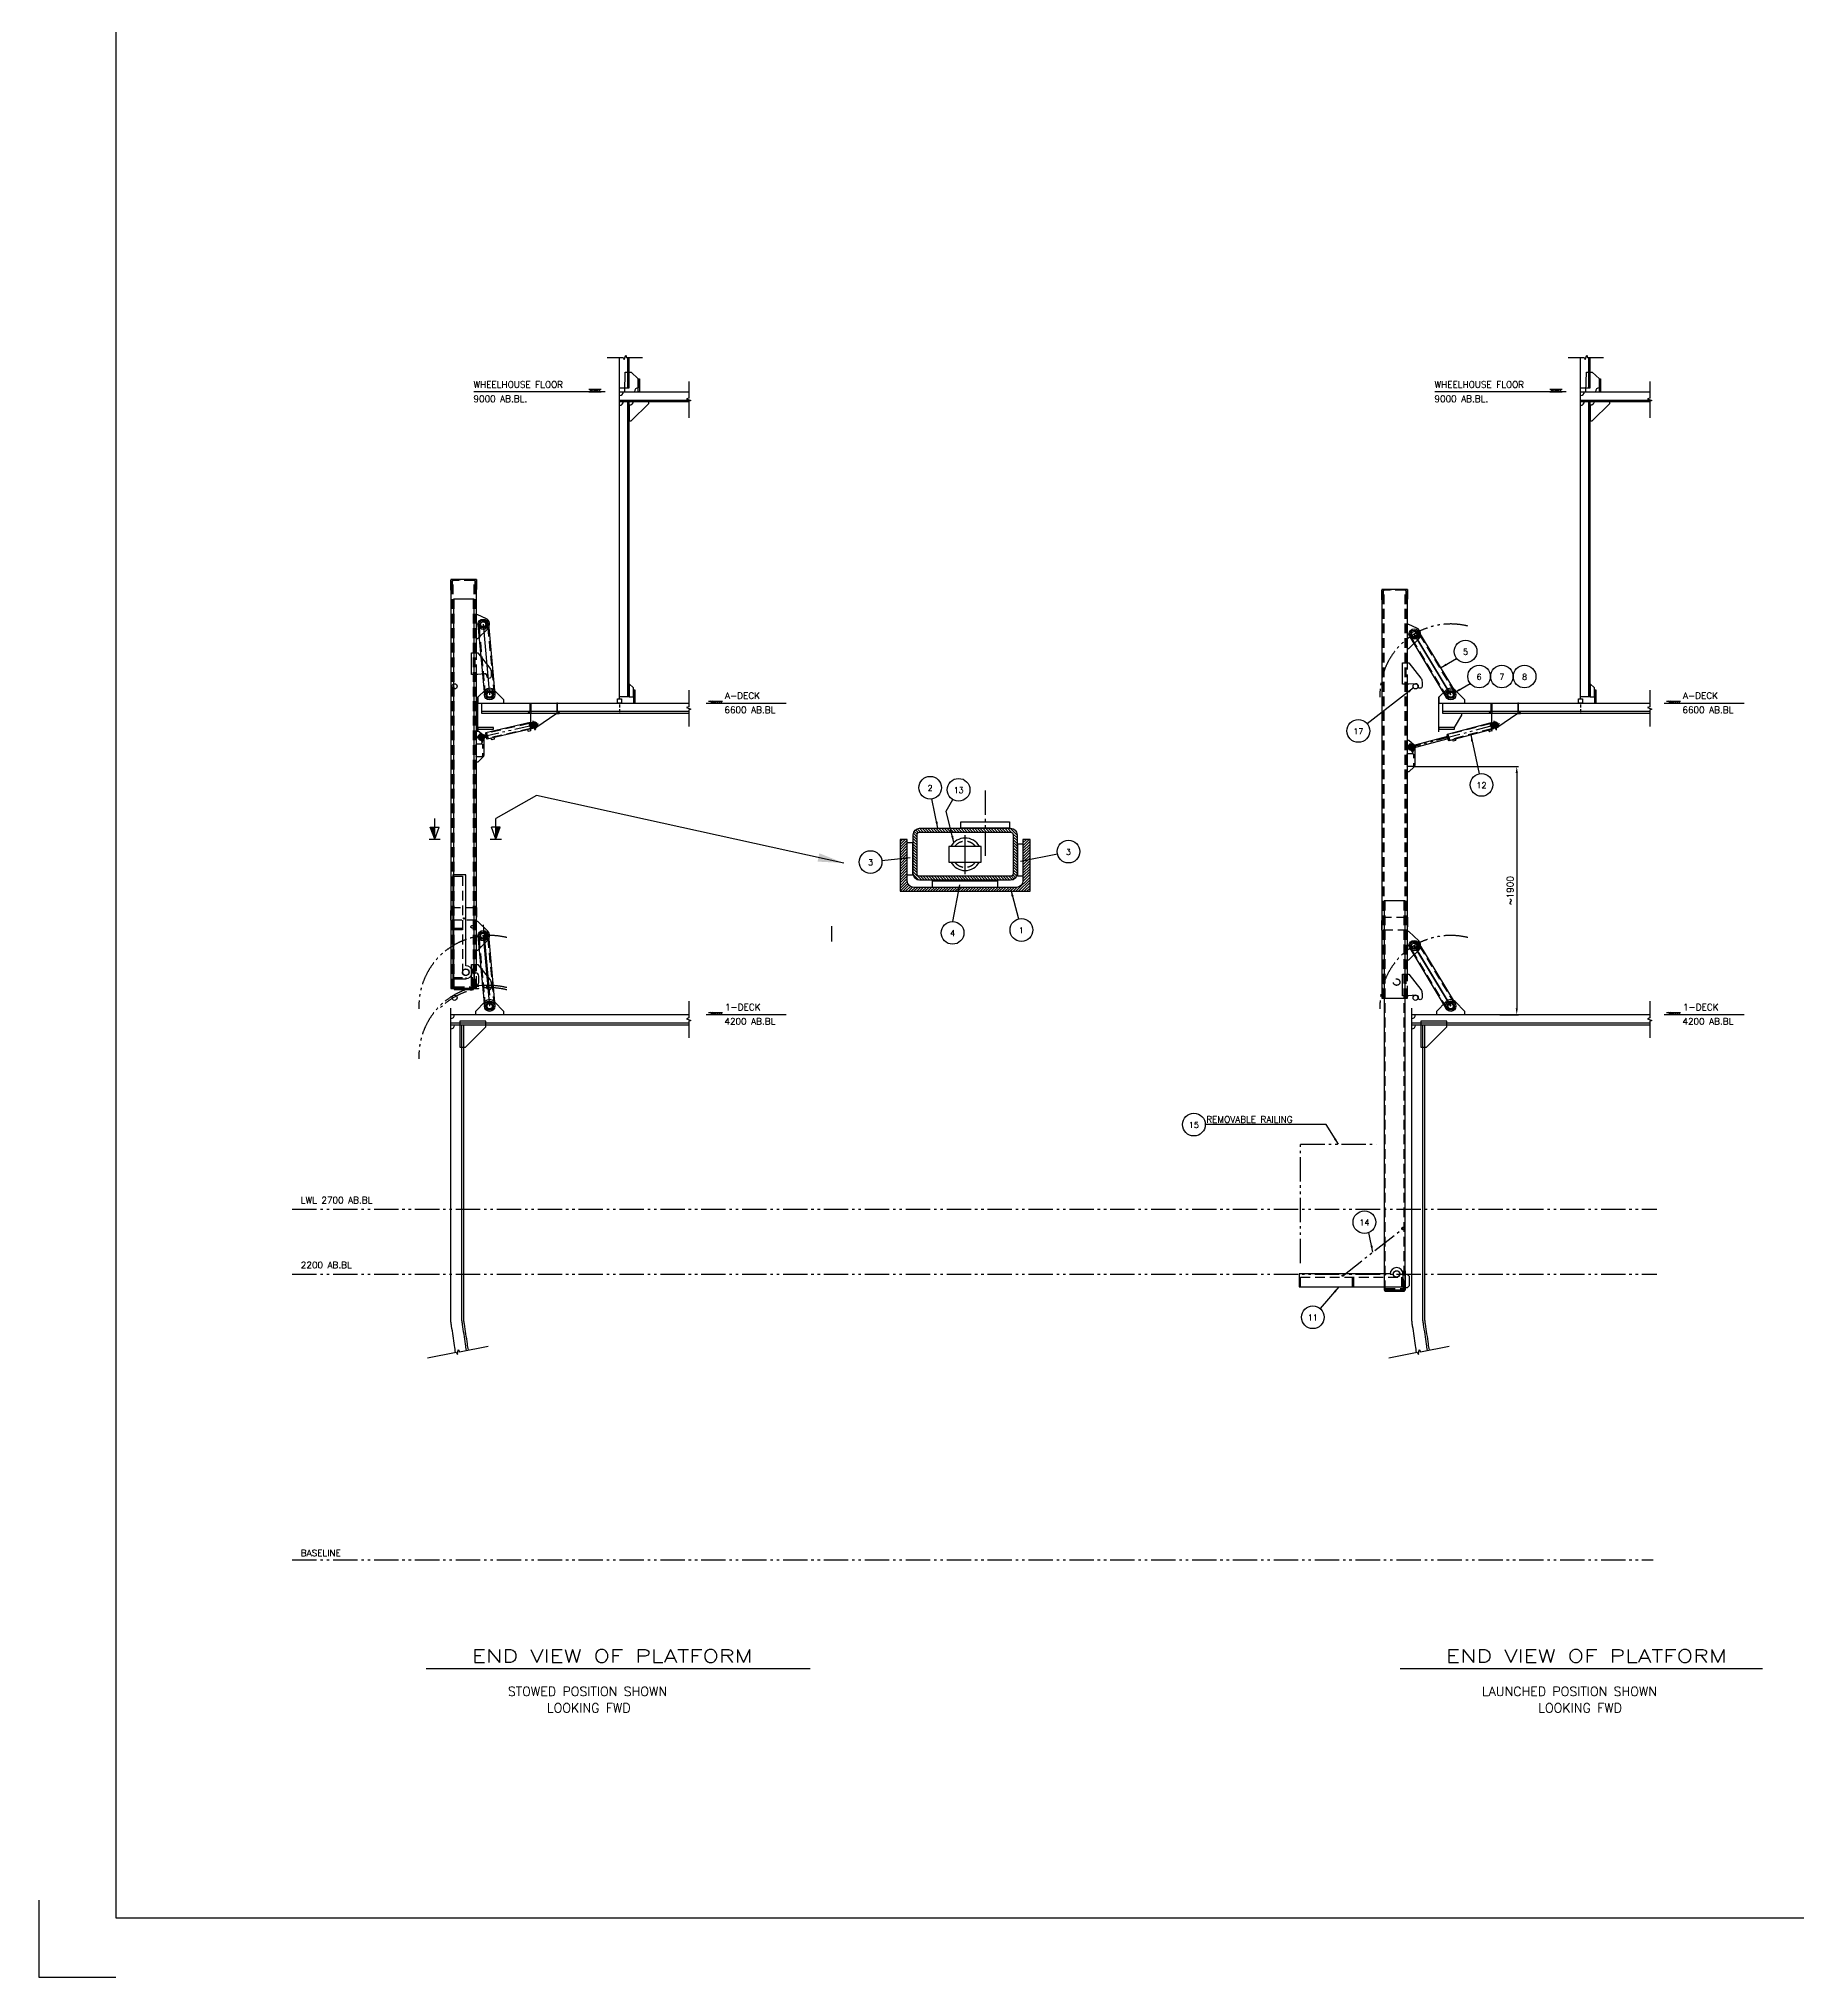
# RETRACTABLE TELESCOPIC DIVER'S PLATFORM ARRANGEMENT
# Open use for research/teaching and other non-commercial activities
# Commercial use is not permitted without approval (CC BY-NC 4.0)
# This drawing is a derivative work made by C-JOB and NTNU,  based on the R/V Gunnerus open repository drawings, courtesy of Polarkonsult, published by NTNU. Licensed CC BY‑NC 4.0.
# Model space of a CAD drawing. Extents: x -1361 to 25435, y 363 to 30236.
# Drawn here: x -1361 to 12182, y 363 to 15300 of the extents above; entities that cross this region are included whole.
import ezdxf
from ezdxf.enums import TextEntityAlignment as Align

# ---------------------------------------------------------------- set-up
doc = ezdxf.new("R2010")
doc.units = 0
doc.header["$LTSCALE"] = 150
for name, pattern in [('DASHED', [0.75, 0.5, -0.25]), ('PHANTOM', [2.1, 1.25, -0.2, 0.125, -0.2, 0.125, -0.2]), ('STP-035', [0.24, 0.15, -0.09])]:
    doc.linetypes.add(name, pattern=pattern)
doc.layers.get('0').update_dxf_attribs({"linetype": 'CONTINUOUS'})
doc.layers.get('DEFPOINTS').update_dxf_attribs({"linetype": 'CONTINUOUS'})
for name, color, linetype in [('POSNR', 2, 'CONTINUOUS'), ('S0CO1', 1, 'CONTINUOUS'), ('S0CO2', 2, 'CONTINUOUS'), ('S0CO3', 3, 'CONTINUOUS'), ('S0CO5', 4, 'CONTINUOUS'), ('S0DA1', 1, 'DASHED'), ('S0DA2', 2, 'DASHED'), ('S0DIM', 2, 'CONTINUOUS'), ('S0PH1', 1, 'PHANTOM'), ('S0PH2', 2, 'PHANTOM'), ('S0TX2', 2, 'CONTINUOUS')]:
    doc.layers.add(name, color=color, linetype=linetype)
doc.styles.add('ROMANS', font='romans.shx', dxfattribs={"height": 50})
doc.dimstyles.get("Standard").update_dxf_attribs({"dimscale": 25, "dimtxt": 3, "dimasz": 2, "dimexe": 0.5, "dimexo": 1, "dimgap": 1, "dimtad": 1, "dimdsep": 46, "dimtxsty": 'ROMANS', "dimcen": 1.5, "dimclrd": 1, "dimclre": 1, "dimclrt": 2, "dimazin": 2, "dimtfac": 1, "dimtmove": 2, "dimatfit": 3, "dimfxl": 0.5, "dimtvp": 100, "dimtolj": 1, "dimarcsym": 0})

# ---------------------------------------------------------------- blocks, each defined once
blk = doc.blocks.new('ST10011')
at = {"layer": 'S0CO1'}
for p, q in [((4.24, 0.65), (-0.08, 0.65)), ((0, 0), (0.65, 0.65)), ((0.6, 0), (1.25, 0.65)), ((1.2, 0), (1.85, 0.65)), ((1.8, 0), (2.45, 0.65)), ((2.4, 0), (3.05, 0.65)), ((3, 0), (3.65, 0.65))]:
    blk.add_line(p, q, dxfattribs=at)
blk = doc.blocks.new('Dykkerplatt-brett-s')
at = {"color": 0, "linetype": 'DASHED'}
for p, q in [((-740, -100), (-740, 0)), ((40, -100), (40, 0)), ((40, 0), (50, 0)), ((-740, -25), (40, -25)), ((-340, -100), (-340, -25)), ((-330, -100), (-330, -25))]:
    blk.add_line(p, q, dxfattribs=at)
at = {"color": 0, "linetype": 'ByBlock'}
blk.add_lwpolyline([(-50, 0), (-750, 0), (-750, -100), (50, -100), (50, 0)], dxfattribs=at)
for centre, radius in [((0, 0), 25), ((-415, -13), 5)]:
    blk.add_circle(centre, radius, dxfattribs=at)
blk.add_arc((0, 0), 50, 0, 180, dxfattribs=at)
blk = doc.blocks.new('Dykkerplatt-senkearm-s')
at = {"color": 0, "linetype": 'DASHED'}
for p, q in [((-89, -125), (-89, 2875)), ((59, -125), (59, 2875))]:
    blk.add_line(p, q, dxfattribs=at)
at = {"color": 0, "linetype": 'ByBlock'}
blk.add_lwpolyline([(-9, 2875), (-95, 2875), (-95, -125), (65, -125), (65, 2875), (-9, 2875)], dxfattribs=at)
at = {"color": 0, "linetype": 'DASHED'}
blk.add_lwpolyline([(65, -125), (-85, -125), (-85, -113), (53, -113), (53, 25), (65, 25)], close=True, dxfattribs=at)
at = {"color": 0, "linetype": 'ByBlock'}
blk.add_lwpolyline([(-90, -133), (60, -133), (60, -125), (-90, -125)], close=True, dxfattribs=at)
blk.add_lwpolyline([(100, -80), (100, -30, 0.414214), (75, -5), (65, -5), (65, -105), (75, -105, 0.414214)], format="xyb", close=True, dxfattribs=at)
at = {"color": 0, "linetype": 'DASHED'}
for centre, radius in [((50, 350), 10), ((0, 0), 25)]:
    blk.add_circle(centre, radius, dxfattribs=at)
blk = doc.blocks.new('*X13')
at = {"color": 0}
for p, q in [((13410, 17177), (13450, 17217)), ((13439, 17177), (13479, 17217)), ((13467, 17177), (13507, 17217)), ((13495, 17177), (13535, 17217)), ((13523, 17177), (13563, 17217)), ((13552, 17177), (13592, 17217))]:
    blk.add_line(p, q, dxfattribs=at)
blk = doc.blocks.new('TYKK')
at = {"layer": 'S0CO1'}
for p, q in [((-2.04, 0.82), (2.04, 0.82)), ((-2.04, 0), (2.04, 0))]:
    blk.add_line(p, q, dxfattribs=at)
at = {"layer": 'S0CO1', "xscale": 0.0204, "yscale": 0.0204, "zscale": 0.0204}
blk.add_blockref('*X13', (-275.41, -350.41), dxfattribs=at)
blk = doc.blocks.new('Dykkerplatt-føring-s')
at = {"color": 0, "linetype": 'DASHED'}
for p, q in [((-104, -125), (-104, 3025)), ((-96, -125), (-96, 3025)), ((66, -125), (66, 3025)), ((74, -125), (74, 3025)), ((85, 2295), (85, 2460)), ((85, -105), (85, 60))]:
    blk.add_line(p, q, dxfattribs=at)
at = {"color": 0, "linetype": 'ByBlock'}
for p, q in [((140, 1811), (140, 1669)), ((136, 1660), (95, 1619)), ((95, 1619), (85, 1619))]:
    blk.add_line(p, q, dxfattribs=at)
for points in [[(85, 2460), (85, 3025), (-115, 3025), (-115, -125), (85, -125), (85, -105)], [(85, 60), (85, 2295)]]:
    blk.add_lwpolyline(points, dxfattribs=at)
at = {"color": 0, "linetype": 'DASHED'}
blk.add_lwpolyline([(-115, 2945), (-115, 3025), (85, 3025), (85, 2945), (74, 2945), (74, 3009, 0.414214), (64, 3019), (-94, 3019, 0.414214), (-104, 3009), (-104, 2945)], format="xyb", close=True, dxfattribs=at)
at = {"color": 0, "linetype": 'ByBlock'}
for points in [[(85, 2571), (95, 2571), (170, 2646, 0.530009), (155, 2727), (95, 2755), (85, 2755)], [(140, 1811, 0.210407), (134, 1826), (95, 1861), (85, 1861)], [(85, 171), (95, 171), (170, 246, 0.416995), (170, 317), (95, 391), (85, 391)]]:
    blk.add_lwpolyline(points, format="xyb", dxfattribs=at)
for points in [[(45, 2295), (45, 2460), (95, 2460), (186, 2343, -0.166504), (196, 2312), (196, 2279, -1), (166, 2279, 0.439595), (145, 2299), (95, 2295)], [(45, -105), (45, 60), (95, 60), (186, -57, -0.166504), (196, -88), (196, -121, -1), (166, -121, 0.439595), (145, -101), (95, -105)]]:
    blk.add_lwpolyline(points, format="xyb", close=True, dxfattribs=at)
at = {"color": 0, "linetype": 'DASHED'}
blk.add_lwpolyline([(122, 1761), (139, 1804, 0.309533), (134, 1826)], format="xyb", dxfattribs=at)
at = {"color": 0, "linetype": 'DASHED', "flags": 128}
blk.add_lwpolyline([(88, 1761), (122, 1761, -0.414214), (130, 1753), (130, 1669, -0.414214), (122, 1661), (88, 1661, -0.414214), (80, 1669), (80, 1753, -0.414214)], format="xyb", close=True, dxfattribs=at)
at = {"color": 0, "linetype": 'DASHED'}
blk.add_lwpolyline([(84, 400), (-114, 400), (-114, 500), (84, 500)], close=True, dxfattribs=at)
at = {"color": 0, "linetype": 'ByBlock'}
for centre, radius in [((135, 2681), 20), ((120, 1811), 10), ((135, 281), 20)]:
    blk.add_circle(centre, radius, dxfattribs=at)
at = {"color": 0, "linetype": 'DASHED'}
blk.add_circle((0, 0), 25, dxfattribs=at)
at = {"color": 0, "linetype": 'ByBlock'}
blk.add_arc((127, 1669), 13, 315, 0, dxfattribs=at)
blk = doc.blocks.new('svingarm-s')
at = {"layer": 'S0CO1'}
blk.add_line((-50, 543), (0, -1), dxfattribs=at)
at = {"layer": 'S0CO2'}
for p, q in [((-90, 539), (-40, -4)), ((-10, 546), (40, 4))]:
    blk.add_line(p, q, dxfattribs=at)
for centre, radius in [((-50, 543), 40), ((-50, 543), 30), ((-50, 543), 20), ((0, 0), 40), ((0, 0), 30), ((0, 0), 20)]:
    blk.add_circle(centre, radius, dxfattribs=at)
at = {"layer": 'S0DA1'}
for p, q in [((-82, 518), (-36, 18)), ((-15, 524), (32, 25))]:
    blk.add_line(p, q, dxfattribs=at)
for centre in [(-50, 543), (0, 0)]:
    blk.add_circle(centre, 25, dxfattribs=at)
blk = doc.blocks.new('sylinder-4-20-250-1')
at = {"color": 0, "linetype": 'PHANTOM'}
for p, q in [((35, 0), (-703, 0)), ((-668, 41), (-668, -33)), ((0, 41), (0, -33))]:
    blk.add_line(p, q, dxfattribs=at)
at = {"color": 0, "linetype": 'ByBlock'}
for p, q in [((-672, 25), (-672, 27)), ((-670, 34), (-671, 32)), ((-665, 32), (-671, 32)), ((-671, 25), (-668, 25)), ((-671, 25), (-671, 25)), ((-666, 34), (-670, 34)), ((-666, 29), (-670, 29)), ((-670, 27), (-670, 25)), ((-665, 25), (-668, 25)), ((-666, 34), (-665, 32)), ((-666, 27), (-666, 25)), ((-665, 25), (-665, 25)), ((-663, 25), (-663, 27)), ((-638, 10), (-638, -10)), ((-378, 10), (-638, 10)), ((-378, 23), (-376, 25)), ((-378, 23), (-378, 0)), ((-378, -23), (-378, 0)), ((-376, 25), (-376, 0)), ((-26, 25), (-376, 25)), ((-376, -25), (-376, 0)), ((-368, 0), (-368, 25)), ((-368, 0), (-368, -25)), ((-344, 36), (-343, 37)), ((-344, 36), (-344, 23)), ((-323, 37), (-343, 37)), ((-323, 37), (-322, 36)), ((-322, 36), (-322, 23)), ((-56, 36), (-55, 37)), ((-56, 36), (-56, 23)), ((-35, 37), (-55, 37)), ((-35, 37), (-34, 36)), ((-34, 36), (-34, 23)), ((-34, 0), (-34, 25)), ((-29, 24), (-34, 24)), ((-29, 21), (-34, 21)), ((-29, 16), (-34, 16)), ((-29, 8), (-34, 8)), ((-34, 0), (-34, -25)), ((-29, 0), (-29, 25)), ((-29, 0), (-29, -25)), ((-25, 24), (-26, 25)), ((-26, 25), (-26, 0)), ((-26, -25), (-26, 0)), ((-4, 25), (-4, 27)), ((-2, 34), (-3, 32)), ((3, 32), (-3, 32)), ((-3, 25), (-3, 25)), ((-3, 25), (0, 25)), ((2, 34), (-2, 34)), ((2, 29), (-2, 29)), ((-2, 27), (-2, 25)), ((3, 25), (0, 25)), ((2, 34), (3, 32)), ((2, 27), (2, 25)), ((3, 25), (3, 25)), ((4, 25), (4, 27)), ((-671, -14), (-674, -14)), ((-670, -17), (-671, -14)), ((-666, -17), (-665, -14)), ((-665, -14), (-662, -14)), ((-378, -10), (-638, -10)), ((-378, -23), (-376, -25)), ((-26, -25), (-376, -25)), ((-29, -8), (-34, -8)), ((-29, -16), (-34, -16)), ((-29, -21), (-34, -21)), ((-29, -24), (-34, -24)), ((-25, -24), (-26, -25)), ((-3, -14), (-6, -14)), ((-2, -17), (-3, -14)), ((2, -17), (3, -14)), ((3, -14), (6, -14))]:
    blk.add_line(p, q, dxfattribs=at)
at = {"color": 0, "linetype": 'DASHED'}
for p, q in [((-34, 20), (-368, 20)), ((-34, -20), (-368, -20))]:
    blk.add_line(p, q, dxfattribs=at)
at = {"color": 0, "linetype": 'ByBlock'}
for centre, radius in [((-668, 0), 18.5), ((-668, 0), 17.5), ((-668, 0), 12), ((-668, 0), 10), ((0, 0), 18.5), ((0, 0), 17.5), ((0, 0), 12), ((0, 0), 10)]:
    blk.add_circle(centre, radius, dxfattribs=at)
for centre, radius, start, end in [((-668, 0), 25, 33.8757, 180), ((-668, 0), 25, 180, 326.1243), ((-668, 0), 16, 316.4362, 223.5638), ((-671, 24), 2.43, 63.2955, 116.7045), ((-671, 27), 2.43, 243.2955, 296.7045), ((-675, 31), 4.82, 300.5626, 344.9102), ((-668, 32), 3.25, 180, 225.0475), ((-668, 16), 10.5, 77.2154, 102.7846), ((-668, 35), 10.5, 257.2154, 282.7846), ((-668, 32), 3.25, 314.9525, 0), ((-661, 31), 4.82, 195.0898, 239.4374), ((-665, 24), 2.43, 63.2955, 116.7045), ((-665, 27), 2.43, 243.2955, 296.7045), ((-636, 27), 17.1, 229.6561, 262.6048), ((-683, 1), 37.7, 359.1026, 20.7134), ((-636, 27), 18.1, 234.6812, 263.0145), ((-683, -1), 37.7, 339.2866, 0.8974), ((-636, 27), 20.1, 241.2514, 263.711), ((-636, 27), 24.1, 248.4514, 264.7561), ((-17, 33), 12.4, 229.2292, 285.0275), ((-17, 33), 14.4, 235.7854, 271.4256), ((-17, 33), 18.4, 243.8954, 261.4104), ((-17, 33), 26.4, 252.1431, 256.8618), ((0, 2), 23.7, 125.7529, 184.0079), ((0, 0), 16, 316.4362, 223.5638), ((0, 0), 25, 236.7883, 123.2117), ((-3, 24), 2.43, 63.2955, 116.7045), ((-3, 27), 2.43, 243.2955, 296.7045), ((-7, 31), 4.82, 300.5626, 344.9102), ((0, 32), 3.25, 180, 225.0475), ((0, 16), 10.5, 77.2154, 102.7846), ((0, 35), 10.5, 257.2154, 282.7846), ((0, 32), 3.25, 314.9525, 0), ((7, 31), 4.82, 195.0898, 239.4374), ((3, 24), 2.43, 63.2955, 116.7045), ((3, 27), 2.43, 243.2955, 296.7045), ((-672, -4), 10, 223.5638, 262.3496), ((-673, -16), 1.02, 308.5328, 198.0837), ((-663, -16), 1.02, 341.9163, 231.4672), ((-664, -4), 10, 277.6504, 316.4362), ((-636, -27), 18.1, 96.9855, 125.3188), ((-636, -27), 17.1, 97.3952, 130.3439), ((-636, -27), 20.1, 96.289, 118.7486), ((-636, -27), 24.1, 95.2439, 111.5486), ((-17, -33), 26.4, 103.1382, 107.8569), ((-17, -33), 18.4, 98.5896, 116.1046), ((-17, -33), 14.4, 88.5744, 124.2146), ((-17, -33), 12.4, 74.9725, 130.7708), ((0, -2), 23.7, 175.9921, 234.2471), ((-4, -4), 10, 223.5638, 262.3496), ((-5, -16), 1.02, 308.5328, 198.0837), ((5, -16), 1.02, 341.9163, 231.4672), ((4, -4), 10, 277.6504, 316.4362)]:
    blk.add_arc(centre, radius, start, end, dxfattribs=at)
blk = doc.blocks.new('sylinder-4-20-250')
at = {"color": 0, "linetype": 'PHANTOM'}
for p, q in [((35, 0), (-453, 0)), ((-418, 41), (-418, -33)), ((0, 41), (0, -33))]:
    blk.add_line(p, q, dxfattribs=at)
at = {"color": 0, "linetype": 'ByBlock'}
for p, q in [((-422, 25), (-422, 27)), ((-420, 34), (-421, 32)), ((-415, 32), (-421, 32)), ((-421, 25), (-418, 25)), ((-421, 25), (-421, 25)), ((-416, 34), (-420, 34)), ((-416, 29), (-420, 29)), ((-420, 27), (-420, 25)), ((-415, 25), (-418, 25)), ((-416, 34), (-415, 32)), ((-416, 27), (-416, 25)), ((-415, 25), (-415, 25)), ((-413, 25), (-413, 27)), ((-388, 10), (-388, -10)), ((-378, 10), (-388, 10)), ((-378, 23), (-376, 25)), ((-378, 23), (-378, 0)), ((-378, -23), (-378, 0)), ((-376, 25), (-376, 0)), ((-26, 25), (-376, 25)), ((-376, -25), (-376, 0)), ((-368, 0), (-368, 25)), ((-368, 0), (-368, -25)), ((-344, 36), (-343, 37)), ((-344, 36), (-344, 23)), ((-323, 37), (-343, 37)), ((-323, 37), (-322, 36)), ((-322, 36), (-322, 23)), ((-56, 36), (-55, 37)), ((-56, 36), (-56, 23)), ((-35, 37), (-55, 37)), ((-35, 37), (-34, 36)), ((-34, 36), (-34, 23)), ((-34, 0), (-34, 25)), ((-29, 24), (-34, 24)), ((-29, 21), (-34, 21)), ((-29, 16), (-34, 16)), ((-29, 8), (-34, 8)), ((-34, 0), (-34, -25)), ((-29, 0), (-29, 25)), ((-29, 0), (-29, -25)), ((-25, 24), (-26, 25)), ((-26, 25), (-26, 0)), ((-26, -25), (-26, 0)), ((-4, 25), (-4, 27)), ((-2, 34), (-3, 32)), ((3, 32), (-3, 32)), ((-3, 25), (-3, 25)), ((-3, 25), (0, 25)), ((2, 34), (-2, 34)), ((2, 29), (-2, 29)), ((-2, 27), (-2, 25)), ((3, 25), (0, 25)), ((2, 34), (3, 32)), ((2, 27), (2, 25)), ((3, 25), (3, 25)), ((4, 25), (4, 27)), ((-421, -14), (-424, -14)), ((-420, -17), (-421, -14)), ((-416, -17), (-415, -14)), ((-415, -14), (-412, -14)), ((-378, -10), (-388, -10)), ((-378, -23), (-376, -25)), ((-26, -25), (-376, -25)), ((-29, -8), (-34, -8)), ((-29, -16), (-34, -16)), ((-29, -21), (-34, -21)), ((-29, -24), (-34, -24)), ((-25, -24), (-26, -25)), ((-3, -14), (-6, -14)), ((-2, -17), (-3, -14)), ((2, -17), (3, -14)), ((3, -14), (6, -14))]:
    blk.add_line(p, q, dxfattribs=at)
at = {"color": 0, "linetype": 'DASHED'}
for p, q in [((-34, 20), (-368, 20)), ((-34, -20), (-368, -20))]:
    blk.add_line(p, q, dxfattribs=at)
at = {"color": 0, "linetype": 'ByBlock'}
for centre, radius in [((-418, 0), 18.5), ((-418, 0), 17.5), ((-418, 0), 12), ((-418, 0), 10), ((0, 0), 18.5), ((0, 0), 17.5), ((0, 0), 12), ((0, 0), 10)]:
    blk.add_circle(centre, radius, dxfattribs=at)
for centre, radius, start, end in [((-418, 0), 25, 33.8757, 180), ((-418, 0), 25, 180, 326.1243), ((-418, 0), 16, 316.4362, 223.5638), ((-421, 24), 2.43, 63.2955, 116.7045), ((-421, 27), 2.43, 243.2955, 296.7045), ((-425, 31), 4.82, 300.5626, 344.9102), ((-418, 32), 3.25, 180, 225.0475), ((-418, 16), 10.5, 77.2154, 102.7846), ((-418, 35), 10.5, 257.2154, 282.7846), ((-418, 32), 3.25, 314.9525, 0), ((-411, 31), 4.82, 195.0898, 239.4374), ((-415, 24), 2.43, 63.2955, 116.7045), ((-415, 27), 2.43, 243.2955, 296.7045), ((-386, 27), 17.1, 229.6561, 262.6048), ((-433, 1), 37.7, 359.1026, 20.7134), ((-386, 27), 18.1, 234.6812, 263.0145), ((-433, -1), 37.7, 339.2866, 0.8974), ((-386, 27), 20.1, 241.2514, 263.711), ((-386, 27), 24.1, 248.4514, 264.7561), ((-17, 33), 12.4, 229.2292, 285.0275), ((-17, 33), 14.4, 235.7854, 271.4256), ((-17, 33), 18.4, 243.8954, 261.4104), ((-17, 33), 26.4, 252.1431, 256.8618), ((0, 2), 23.7, 125.7529, 184.0079), ((0, 0), 16, 316.4362, 223.5638), ((0, 0), 25, 236.7883, 123.2117), ((-3, 24), 2.43, 63.2955, 116.7045), ((-3, 27), 2.43, 243.2955, 296.7045), ((-7, 31), 4.82, 300.5626, 344.9102), ((0, 32), 3.25, 180, 225.0475), ((0, 16), 10.5, 77.2154, 102.7846), ((0, 35), 10.5, 257.2154, 282.7846), ((0, 32), 3.25, 314.9525, 0), ((7, 31), 4.82, 195.0898, 239.4374), ((3, 24), 2.43, 63.2955, 116.7045), ((3, 27), 2.43, 243.2955, 296.7045), ((-422, -4), 10, 223.5638, 262.3496), ((-423, -16), 1.02, 308.5328, 198.0837), ((-413, -16), 1.02, 341.9163, 231.4672), ((-414, -4), 10, 277.6504, 316.4362), ((-386, -27), 18.1, 96.9855, 125.3188), ((-386, -27), 17.1, 97.3952, 130.3439), ((-386, -27), 20.1, 96.289, 118.7486), ((-386, -27), 24.1, 95.2439, 111.5486), ((-17, -33), 26.4, 103.1382, 107.8569), ((-17, -33), 18.4, 98.5896, 116.1046), ((-17, -33), 14.4, 88.5744, 124.2146), ((-17, -33), 12.4, 74.9725, 130.7708), ((0, -2), 23.7, 175.9921, 234.2471), ((-4, -4), 10, 223.5638, 262.3496), ((-5, -16), 1.02, 308.5328, 198.0837), ((5, -16), 1.02, 341.9163, 231.4672), ((4, -4), 10, 277.6504, 316.4362)]:
    blk.add_arc(centre, radius, start, end, dxfattribs=at)
blk = doc.blocks.new('*D25')
at = {"layer": 'DEFPOINTS', "color": 0, "transparency": 16777216}
for p in [(9202, 9692), (9867, 7780), (10022, 7780)]:
    blk.add_point(p, dxfattribs=at)
at = {"layer": 'S0CO1', "color": 1, "lineweight": -2, "transparency": 16777216}
for p, q in [((9227, 9692), (10035, 9692)), ((10022, 9642), (10022, 7830)), ((9892, 7780), (10035, 7780))]:
    blk.add_line(p, q, dxfattribs=at)
at = {"layer": 'S0CO1', "color": 1, "transparency": 16777216}
for points in [[(10014, 9642), (10031, 9642), (10022, 9692)], [(10014, 7830), (10031, 7830), (10022, 7780)]]:
    blk.add_solid(points, dxfattribs=at)
at = {"layer": 'S0CO1', "color": 2, "transparency": 16777216, "insert": (9972, 8736), "char_height": 50, "attachment_point": 5, "rotation": 90, "style": 'ROMANS'}
blk.add_mtext('\\A1;~1900', dxfattribs=at)
blk = doc.blocks.new('HP80x7')
at = {"color": 0, "linetype": 'ByBlock'}
blk.add_lwpolyline([(17, -80, 0.773344), (19, -73), (8, -66, -0.267949), (6, -63), (6, 0), (0, 0), (0, -80), (17, -80)], format="xyb", dxfattribs=at)
blk = doc.blocks.new('POS1')
at = {"layer": 'POSNR'}
blk.add_circle((0, 0), 175, dxfattribs=at)
at = {"layer": 'POSNR', "color": 2, "style": 'ROMANS'}
blk.add_attdef('POS', text='', height=90, dxfattribs=at).set_placement((0, -50), align=Align.CENTER)

msp = doc.modelspace()

# ---------------------------------------------------------------- hatches: boundary and pattern name
at = {"layer": 'S0CO1'}
h = msp.add_hatch(dxfattribs=at)
h.set_pattern_fill('_USER', color=256, scale=15, angle=45, style=0, pattern_type=0)
h.set_pattern_definition([(45, (0, 0), (-10.606602, 10.606602), [])])
h.paths.add_polyline_path([(5328.436, 9131.022), (5273.436, 9131.022), (5273.436, 8731.022), (6273.436, 8731.022), (6273.436, 9131.022), (6218.436, 9131.022), (6218.436, 8811.022, -0.414213562), (6168.436, 8761.022), (5378.436, 8761.022, -0.414213562), (5328.436, 8811.022)])
h = msp.add_hatch(dxfattribs=at)
h.set_pattern_fill('_USER', color=256, scale=15, angle=135, style=0, pattern_type=0)
h.set_pattern_definition([(135, (0, 0), (-10.606602, -10.606602), [])])
h.paths.add_polyline_path([(6123.436, 9216.022), (5928.436, 9216.022), (5928.436, 9186.022), (6123.436, 9186.022, -0.414213562), (6143.436, 9166.022), (6143.436, 8866.022, -0.414213562), (6123.436, 8846.022), (5423.436, 8846.022, -0.414213562), (5403.436, 8866.022), (5403.436, 9166.022, -0.414213562), (5423.436, 9186.022), (5928.436, 9186.022), (5928.436, 9216.022), (5740.936, 9216.022), (5423.436, 9216.022, 0.414213562), (5373.436, 9166.022), (5373.436, 8866.022, 0.414213562), (5423.436, 8816.022), (6123.436, 8816.022, 0.414213562), (6173.436, 8866.022), (6173.436, 9166.022, 0.414213562)])

# ---------------------------------------------------------------- linework, layer by layer
at = {"color": 2}
for points in [[(-1360.998, 956.563), (-1360.998, 363.156), (-1360.998, 363.156)], [(-1360.998, 363.156), (-767.59, 363.156)]]:
    msp.add_lwpolyline(points, dxfattribs=at)
at = {"layer": 'S0CO1', "color": 6}
for p, q in [((-767.59, 29520.842), (-767.59, 819.623)), ((-767.59, 819.623), (24945.796, 819.623))]:
    msp.add_line(p, q, dxfattribs=at)
at = {"layer": 'S0CO1'}
for p, q in [((3176.574, 12610.343), (3176.574, 12844.682)), ((3186.574, 12610.343), (3186.574, 12844.682)), ((10578.363, 12610.343), (10578.363, 12844.682)), ((10588.363, 12610.343), (10588.363, 12844.682)), ((3111.574, 12610.344), (3186.574, 12610.344)), ((10513.364, 12610.344), (10588.364, 12610.344)), ((3111.574, 12515.344), (3654.721, 12515.344)), ((3111.574, 12505.344), (3644.848, 12505.344)), ((3176.574, 10230.344), (3176.574, 12505.344)), ((3186.574, 10230.344), (3186.574, 12505.344)), ((10513.364, 12515.344), (11056.511, 12515.344)), ((10513.364, 12505.344), (11046.638, 12505.344)), ((10578.364, 10230.344), (10578.364, 12505.344)), ((10588.364, 10230.344), (10588.364, 12505.344)), ((9513.364, 10245.344), (9232.365, 10711.433)), ((2011.504, 10180.344), (2011.504, 10230.344)), ((3186.574, 10230.344), (3111.574, 10230.344)), ((10588.364, 10230.344), (10513.364, 10230.344)), ((3644.848, 10115.344), (2051.573, 10115.344)), ((3644.848, 10100.344), (2051.573, 10100.344)), ((11046.638, 10115.344), (9453.363, 10115.344)), ((11046.638, 10100.344), (9453.363, 10100.344)), ((5773.436, 8861.976), (5773.436, 9162.469)), ((2061.574, 8472.284), (2111.574, 7930.344)), ((4746.598, 8342.745), (4746.598, 8462.745)), ((9513.364, 7845.344), (9232.365, 8311.433)), ((3644.848, 7715.344), (1811.574, 7715.344)), ((3644.848, 7700.344), (1811.574, 7700.344)), ((11046.638, 7715.344), (9213.363, 7715.344)), ((11046.638, 7700.344), (9213.363, 7700.344))]:
    msp.add_line(p, q, dxfattribs=at)
for points in [[(3017.505, 12844.682), (3140.405, 12844.682), (3146.655, 12827.51), (3159.155, 12861.854), (3165.405, 12844.682), (3288.305, 12844.682)], [(10419.295, 12844.682), (10542.195, 12844.682), (10548.445, 12827.51), (10560.945, 12861.854), (10567.195, 12844.682), (10690.095, 12844.682)], [(3644.848, 12659.581), (3644.848, 12531.437), (3627.677, 12525.187), (3662.02, 12512.687), (3644.848, 12506.437), (3644.848, 12378.293)], [(11046.638, 12659.581), (11046.638, 12531.437), (11029.466, 12525.187), (11063.81, 12512.687), (11046.638, 12506.437), (11046.638, 12378.293)], [(3644.848, 10281.214), (3644.848, 10153.07), (3627.677, 10146.82), (3662.02, 10134.32), (3644.848, 10128.07), (3644.848, 9999.927)], [(11046.638, 10281.214), (11046.638, 10153.07), (11029.466, 10146.82), (11063.81, 10134.32), (11046.638, 10128.07), (11046.638, 9999.927)], [(9543.363, 9992.344), (9599.054, 10088.418), (9599.054, 10100.344)], [(3644.848, 7882.964), (3644.848, 7754.82), (3627.677, 7748.57), (3662.02, 7736.07), (3644.848, 7729.82), (3644.848, 7601.676)], [(11046.638, 7882.964), (11046.638, 7754.82), (11029.466, 7748.57), (11063.81, 7736.07), (11046.638, 7729.82), (11046.638, 7601.676)], [(1634.116, 5135.328), (1854.517, 5178.275), (1863.936, 5162.616), (1869.637, 5198.716), (1879.056, 5183.057), (2099.457, 5226.005)], [(9035.906, 5135.328), (9256.307, 5178.275), (9265.726, 5162.616), (9271.426, 5198.716), (9280.845, 5183.057), (9501.246, 5226.005)]]:
    msp.add_lwpolyline(points, dxfattribs=at)
for points in [[(3151.574, 12580.344), (3156.574, 12730.344), (3201.574, 12730.344), (3256.576, 12680.344), (3256.576, 12610.344, 0.414213562), (3226.576, 12580.344)], [(10553.364, 12580.344), (10558.364, 12730.344), (10603.364, 12730.344), (10658.365, 12680.344), (10658.365, 12610.344, 0.414213562), (10628.365, 12580.344)], [(2628.922, 10100.344), (2468.021, 9990.903, -0.602181907), (2428.922, 10011.595), (2428.922, 10100.344)], [(10030.711, 10100.344), (9869.81, 9990.903, -0.602181907), (9830.711, 10011.595), (9830.711, 10100.344)]]:
    msp.add_lwpolyline(points, format="xyb", dxfattribs=at)
for points in [[(3256.576, 12580.344), (3256.576, 12680.344), (3264.576, 12680.344), (3264.576, 12580.344)], [(10658.365, 12580.344), (10658.365, 12680.344), (10666.365, 12680.344), (10666.365, 12580.344)], [(3186.574, 10330.344), (3186.574, 10230.344), (3219.574, 10230.344), (3219.574, 10298.98)], [(10588.364, 10330.344), (10588.364, 10230.344), (10621.364, 10230.344), (10621.364, 10298.98)], [(2021.573, 9980.344), (2141.573, 9980.344), (2141.573, 9992.344), (2021.573, 9992.344)], [(9423.363, 9980.344), (9543.363, 9980.344), (9543.363, 9992.344), (9423.363, 9992.344)], [(5740.936, 9266.022), (6115.936, 9266.022), (6115.936, 9216.022), (5740.936, 9216.022)], [(5328.436, 9106.022), (5368.436, 9106.022), (5368.436, 8856.022), (5328.436, 8856.022)], [(5648.436, 8956.022), (5898.436, 8956.022), (5898.436, 9076.022), (5648.436, 9076.022)], [(6178.436, 9096.022), (6218.436, 9096.022), (6218.436, 8846.022), (6178.436, 8846.022)], [(5523.436, 8811.022), (6023.436, 8811.022), (6023.436, 8761.022), (5523.436, 8761.022)], [(1926.578, 7530.344), (2081.576, 7685.344), (2081.576, 7730.344), (1881.574, 7730.344), (1881.574, 7530.344), (1926.578, 7530.344)], [(9328.367, 7530.344), (9483.365, 7685.344), (9483.365, 7730.344), (9283.363, 7730.344), (9283.363, 7530.344), (9328.367, 7530.344)]]:
    msp.add_lwpolyline(points, close=True, dxfattribs=at)
for points in [[(3186.574, 12475.344), (3186.574, 12355.344), (3201.574, 12355.344), (3336.574, 12490.344), (3336.574, 12505.344), (3216.574, 12505.344, -0.414213562)], [(10588.364, 12475.344), (10588.364, 12355.344), (10603.364, 12355.344), (10738.364, 12490.344), (10738.364, 12505.344), (10618.364, 12505.344, -0.414213562)]]:
    msp.add_lwpolyline(points, format="xyb", close=True, dxfattribs=at)
at = {"layer": 'S0CO1', "flags": 128}
for points in [[(2051.573, 10100.344), (2051.573, 10180.344)], [(9453.363, 10100.344), (9453.363, 10180.344)]]:
    msp.add_lwpolyline(points, dxfattribs=at)
for points in [[(1932.655, 5193.502, -0.008878589), (1925.11, 5241.498, 0.004657), (1902.513, 5393.616, -0.004741), (1897.997, 5424.051, -0.034463), (1896.574, 5444.677), (1896.573, 7700.344)], [(1947.38, 5196.371, -0.008826514), (1939.967, 5243.564, 0.004657), (1917.329, 5395.958, -0.004741), (1912.855, 5426.111, -0.034463), (1911.574, 5444.677), (1911.573, 7700.344)], [(9334.444, 5193.502, -0.008878589), (9326.9, 5241.498, 0.004657), (9304.303, 5393.616, -0.004741), (9299.787, 5424.051, -0.034463), (9298.364, 5444.677), (9298.363, 7700.344)], [(9349.17, 5196.371, -0.008826514), (9341.757, 5243.564, 0.004657), (9319.119, 5395.958, -0.004741), (9314.645, 5426.111, -0.034463), (9313.364, 5444.677), (9313.363, 7700.344)]]:
    msp.add_lwpolyline(points, format="xyb", dxfattribs=at)
at = {"layer": 'S0CO1'}
for centre, radius, start, end in [((3111.574, 12580.344), 30, 270.0000825, 0), ((10513.364, 12580.344), 30, 270.0000825, 0), ((3111.574, 12505.344), 30, 270.0000825, 0), ((10513.364, 12505.344), 30, 270.0000825, 0), ((5773.436, 9016.022), 125, 28.685402, 151.314598), ((5773.436, 9016.022), 125, 208.685402, 331.314598), ((1811.574, 7780.344), 30, 270.000006, 0), ((9213.363, 7780.344), 30, 270.000006, 0), ((1811.574, 7700.344), 30, 270.0000067, 0), ((9213.363, 7700.344), 30, 270.0000067, 0)]:
    msp.add_arc(centre, radius, start, end, dxfattribs=at)
at = {"layer": 'S0CO2'}
for points in [[(1971.504, 10401.95), (1971.504, 10566.95), (2021.504, 10566.95), (2112.395, 10449.829, -0.166503701), (2122.894, 10419.175), (2122.894, 10386.3, -1), (2092.894, 10386.3, 0.439595324), (2071.178, 10406.226), (2021.504, 10401.95)], [(1971.504, 8001.95), (1971.504, 8166.95), (2021.504, 8166.95), (2112.395, 8049.829, -0.166503701), (2122.894, 8019.175), (2122.894, 7986.3, -1), (2092.894, 7986.3, 0.439595324), (2071.178, 8006.226), (2021.504, 8001.95)]]:
    msp.add_lwpolyline(points, format="xyb", close=True, dxfattribs=at)
for points in [[(2221.574, 10180.344), (2221.574, 10205.344), (2147.096, 10280.531, 0.416994756), (2076.051, 10280.531), (2021.574, 10225.534), (2021.574, 10180.344)], [(9623.364, 10180.344), (9623.364, 10205.344), (9548.887, 10280.531, 0.416994756), (9477.842, 10280.531), (9423.364, 10225.534), (9423.364, 10180.344)], [(2221.574, 7780.344), (2221.574, 7805.344), (2147.096, 7880.531, 0.416994756), (2076.051, 7880.531), (2001.574, 7805.344), (2001.574, 7780.344)], [(9623.364, 7780.344), (9623.364, 7805.344), (9548.887, 7880.531, 0.416994756), (9477.842, 7880.531), (9403.364, 7805.344), (9403.364, 7780.344)]]:
    msp.add_lwpolyline(points, format="xyb", dxfattribs=at)
for points in [[(3126.576, 10180.344), (3096.576, 10180.344), (3096.576, 10213.344), (3126.576, 10213.344)], [(10528.366, 10180.344), (10498.366, 10180.344), (10498.366, 10213.344), (10528.366, 10213.344)]]:
    msp.add_lwpolyline(points, close=True, dxfattribs=at)
for centre in [(2111.574, 10245.344), (9513.364, 10245.344), (2111.574, 7845.344), (9513.364, 7845.344)]:
    msp.add_circle(centre, 20, dxfattribs=at)
at = {"layer": 'S0CO3'}
for points in [[(5273.436, 9131.022), (5273.436, 8731.022), (6273.436, 8731.022), (6273.436, 9131.022), (6218.436, 9131.022), (6218.436, 8811.022, -0.414213562), (6168.436, 8761.022), (5378.436, 8761.022, -0.414213562), (5328.436, 8811.022), (5328.436, 9131.022)], [(5423.436, 9216.022), (6123.436, 9216.022, -0.414213562), (6173.436, 9166.022), (6173.436, 8866.022, -0.414213562), (6123.436, 8816.022), (5423.436, 8816.022, -0.414213562), (5373.436, 8866.022), (5373.436, 9166.022, -0.414213562)], [(5423.436, 9186.022), (6123.436, 9186.022, -0.414213562), (6143.436, 9166.022), (6143.436, 8866.022, -0.414213562), (6123.436, 8846.022), (5423.436, 8846.022, -0.414213562), (5403.436, 8866.022), (5403.436, 9166.022, -0.414213562)]]:
    msp.add_lwpolyline(points, format="xyb", close=True, dxfattribs=at)
at = {"layer": 'S0CO5'}
for p, q in [((3111.576, 10213.344), (3111.573, 12844.682)), ((10513.366, 10213.344), (10513.363, 12844.682)), ((3111.574, 12580.344), (3644.848, 12580.344)), ((10513.364, 12580.344), (11046.638, 12580.344)), ((2021.573, 10180.344), (3644.848, 10180.344)), ((9423.363, 10180.344), (11046.638, 10180.344)), ((1811.574, 7780.344), (3644.848, 7780.344)), ((9213.363, 7780.344), (11046.638, 7780.344))]:
    msp.add_line(p, q, dxfattribs=at)
at = {"layer": 'S0CO5', "flags": 128}
for points in [[(2021.573, 9960.344), (2021.573, 10230.344)], [(9423.363, 9960.344), (9423.363, 10230.344)]]:
    msp.add_lwpolyline(points, dxfattribs=at)
for points in [[(1849.21, 5177.241, -0.009153364), (1840.92, 5229.792, 0.004657), (1818.556, 5380.343, -0.004741), (1813.803, 5412.373, -0.034463), (1811.574, 5444.677), (1811.574, 7830.344)], [(9251, 5177.241, -0.009153364), (9242.71, 5229.792, 0.004657), (9220.345, 5380.343, -0.004741), (9215.593, 5412.373, -0.034463), (9213.364, 5444.677), (9213.363, 7830.344)]]:
    msp.add_lwpolyline(points, format="xyb", dxfattribs=at)
at = {"layer": 'S0CO5'}
for centre in [(1841.574, 10310.344), (9243.363, 10310.344), (1841.574, 7910.344), (9243.363, 7910.344)]:
    msp.add_circle(centre, 20, dxfattribs=at)
at = {"layer": 'S0DA1'}
for start, end in [(36.8698976, 143.1301024), (216.8698976, 323.1301024)]:
    msp.add_arc((5773.436, 9016.022), 100, start, end, dxfattribs=at)
at = {"layer": 'S0DA2', "linetype": 'STP-035'}
for p, q in [((3111.576, 10170.344), (3111.576, 10100.344)), ((10513.366, 10170.344), (10513.366, 10100.344))]:
    msp.add_line(p, q, dxfattribs=at)
at = {"layer": 'S0DIM'}
for points in [[(3219.574, 10180.344), (3231.574, 10180.344), (3231.574, 10280.344), (3219.574, 10280.344), (3219.574, 10180.344)], [(10621.364, 10180.344), (10633.364, 10180.344), (10633.364, 10280.344), (10621.364, 10280.344), (10621.364, 10180.344)]]:
    msp.add_lwpolyline(points, close=True, dxfattribs=at)
at = {"layer": 'S0DIM', "color": 1}
for points in [[(3779.788, 10180.344), (4395.01, 10180.344)], [(11158.228, 10180.344), (11773.45, 10180.344)], [(3779.788, 7780.344), (4395.01, 7780.344)], [(11158.228, 7780.344), (11773.449, 7780.344)]]:
    msp.add_lwpolyline(points, dxfattribs=at)
at = {"layer": 'S0PH1'}
for p, q in [((5928.436, 9506.862), (5928.436, 8987.089)), ((591.529, 6280.344), (11101.413, 6280.344)), ((591.529, 5780.344), (11101.413, 5780.344)), ((591.529, 3580.344), (11072.7, 3580.344))]:
    msp.add_line(p, q, dxfattribs=at)
for centre, end in [((9513.364, 10245.345), 182.0130295), ((2111.574, 7845.344), 182.0130295), ((9513.364, 7845.345), 182.0130295), ((2111.574, 7459.888), 182.0130295), ((2111.574, 7442.537), 136.9742521)]:
    msp.add_arc(centre, 545, 75.9650349, end, dxfattribs=at)
at = {"layer": 'S0PH2'}
for p, q in [((1688.665, 9131.394), (1688.665, 9290.597)), ((2158.905, 9131.394), (2158.905, 9290.597)), ((1645.84, 9131.394), (1731.489, 9131.394)), ((1688.665, 9131.394), (1654.463, 9225.363)), ((1654.463, 9225.363), (1722.867, 9225.363)), ((1688.665, 9131.394), (1722.867, 9225.363)), ((2116.081, 9131.394), (2201.73, 9131.394)), ((2158.905, 9131.394), (2124.703, 9225.363)), ((2193.107, 9225.363), (2124.703, 9225.363)), ((2158.905, 9131.394), (2193.107, 9225.363)), ((8356.973, 5865.636), (8356.973, 6781.954)), ((8356.973, 6781.954), (8939.234, 6781.954)), ((8682.025, 5768.666), (9146.973, 6131.954))]:
    msp.add_line(p, q, dxfattribs=at)
for points in [[(1654.463, 9225.363), (1688.665, 9131.394), (1654.463, 9225.363), (1688.665, 9225.363)], [(2193.107, 9225.363), (2158.905, 9131.394), (2193.107, 9225.363), (2158.905, 9225.363)]]:
    msp.add_solid(points, dxfattribs=at)
at = {"layer": 'S0TX2', "color": 1}
for p, q in [((3000.945, 12580.344), (1988.442, 12580.344)), ((10402.735, 12580.344), (9390.232, 12580.344)), ((4579.751, 2739.398), (1622.755, 2739.398)), ((11914.414, 2739.398), (9125.387, 2739.398))]:
    msp.add_line(p, q, dxfattribs=at)

# ---------------------------------------------------------------- block references
at = {"layer": 'S0CO1'}
for name, p in [('Dykkerplatt-føring-s', (1926.504, 8106.95)), ('Dykkerplatt-føring-s', (9096.973, 8030.994)), ('Dykkerplatt-senkearm-s', (1927.504, 8106.95)), ('svingarm-s', (2111.574, 10245.344)), ('HP80x7', (2628.922, 10180.344)), ('HP80x7', (10030.711, 10180.344)), ('Dykkerplatt-senkearm-s', (9096.973, 5781.954)), ('svingarm-s', (2111.574, 7845.344)), ('Dykkerplatt-brett-s', (9096.973, 5781.954))]:
    msp.add_blockref(name, p, dxfattribs=at)
for name, p, rotation in [('svingarm-s', (9513.364, 10245.344), 25.81405790718604), ('Dykkerplatt-brett-s', (1927.504, 8106.95), 270), ('svingarm-s', (9513.364, 7845.344), 25.81405790719043)]:
    msp.add_blockref(name, p, dxfattribs=dict(at, rotation=rotation))
at = {"layer": 'S0CO1', "xscale": -1}
for p in [(2428.922, 10180.344), (9830.711, 10180.344)]:
    msp.add_blockref('HP80x7', p, dxfattribs=at)
for name, p, rotation in [('sylinder-4-20-250', (2453.946, 10011.595), 192.9047784138943), ('sylinder-4-20-250-1', (9855.763, 10011.603), 194.8454135290522)]:
    msp.add_blockref(name, p, dxfattribs=dict(at, rotation=rotation))
at = {"layer": 'S0DIM', "xscale": -25, "yscale": 25, "zscale": 25}
for p in [(3902.378, 10180.344), (11280.817, 10180.344), (3902.377, 7780.344), (11280.817, 7780.344)]:
    msp.add_blockref('ST10011', p, dxfattribs=at)
at = {"layer": 'S0TX2', "xscale": 23.625, "yscale": 23.625, "zscale": 23.625}
for p in [(2922.687, 12580.344), (10324.477, 12580.344)]:
    msp.add_blockref('TYKK', p, dxfattribs=at)
at = {"layer": 'S0TX2'}
ref = msp.add_blockref('POS1', (9628.009, 10578.23), dxfattribs=dict(at, xscale=0.5, yscale=0.5, zscale=0.5))
ref.add_attrib('POS', '5', dxfattribs={"layer": 'POSNR', "height": 45, "style": 'ROMANS'}).set_placement((9628.009, 10553.23), align=Align.CENTER)
ref = msp.add_blockref('POS1', (9732.516, 10385.456), dxfattribs=dict(at, xscale=0.5, yscale=0.5, zscale=0.5))
ref.add_attrib('POS', '6', dxfattribs={"layer": 'POSNR', "height": 45, "style": 'ROMANS'}).set_placement((9732.516, 10360.456), align=Align.CENTER)
ref = msp.add_blockref('POS1', (9907.516, 10385.456), dxfattribs=dict(at, xscale=0.5, yscale=0.5, zscale=0.5))
ref.add_attrib('POS', '7', dxfattribs={"layer": 'POSNR', "height": 45, "style": 'ROMANS'}).set_placement((9907.516, 10360.456), align=Align.CENTER)
ref = msp.add_blockref('POS1', (10082.516, 10385.456), dxfattribs=dict(at, xscale=0.5, yscale=0.5, zscale=0.5))
ref.add_attrib('POS', '8', dxfattribs={"layer": 'POSNR', "height": 45, "style": 'ROMANS'}).set_placement((10082.516, 10360.456), align=Align.CENTER)
ref = msp.add_blockref('POS1', (8802.106, 9966.068), dxfattribs=dict(at, xscale=0.5, yscale=0.5, zscale=0.5))
ref.add_attrib('POS', '17', dxfattribs={"layer": 'POSNR', "height": 45, "style": 'ROMANS'}).set_placement((8802.106, 9941.068), align=Align.CENTER)
ref = msp.add_blockref('POS1', (5504.272, 9528.897), dxfattribs=dict(at, xscale=0.5, yscale=0.5, zscale=0.5))
ref.add_attrib('POS', '2', dxfattribs={"layer": 'POSNR', "height": 45, "style": 'ROMANS'}).set_placement((5504.272, 9503.897), align=Align.CENTER)
ref = msp.add_blockref('POS1', (5723.421, 9512.776), dxfattribs=dict(at, xscale=0.5, yscale=0.5, zscale=0.5))
ref.add_attrib('POS', '13', dxfattribs={"layer": 'POSNR', "height": 45, "style": 'ROMANS'}).set_placement((5723.421, 9487.776), align=Align.CENTER)
ref = msp.add_blockref('POS1', (9750.735, 9550.447), dxfattribs=dict(at, xscale=0.5, yscale=0.5, zscale=0.5))
ref.add_attrib('POS', '12', dxfattribs={"layer": 'POSNR', "height": 45, "style": 'ROMANS'}).set_placement((9750.735, 9525.447), align=Align.CENTER)
ref = msp.add_blockref('POS1', (6569.689, 9036.461), dxfattribs=dict(at, xscale=0.5, yscale=0.5, zscale=0.5))
ref.add_attrib('POS', '3', dxfattribs={"layer": 'POSNR', "height": 45, "style": 'ROMANS'}).set_placement((6569.689, 9011.461), align=Align.CENTER)
ref = msp.add_blockref('POS1', (5045.227, 8956.139), dxfattribs=dict(at, xscale=0.5, yscale=0.5, zscale=0.5))
ref.add_attrib('POS', '3', dxfattribs={"layer": 'POSNR', "height": 45, "style": 'ROMANS'}).set_placement((5045.227, 8931.139), align=Align.CENTER)
ref = msp.add_blockref('POS1', (6207.022, 8432.571), dxfattribs=dict(at, xscale=0.5, yscale=0.5, zscale=0.5))
ref.add_attrib('POS', '1', dxfattribs={"layer": 'POSNR', "height": 45, "style": 'ROMANS'}).set_placement((6207.022, 8407.571), align=Align.CENTER)
ref = msp.add_blockref('POS1', (5677.197, 8410.309), dxfattribs=dict(at, xscale=0.5, yscale=0.5, zscale=0.5))
ref.add_attrib('POS', '4', dxfattribs={"layer": 'POSNR', "height": 45, "style": 'ROMANS'}).set_placement((5677.197, 8385.309), align=Align.CENTER)
ref = msp.add_blockref('POS1', (7535.775, 6932.968), dxfattribs=dict(at, xscale=0.5, yscale=0.5, zscale=0.5))
ref.add_attrib('POS', '15', dxfattribs={"layer": 'POSNR', "height": 45, "style": 'ROMANS'}).set_placement((7535.775, 6907.968), align=Align.CENTER)
ref = msp.add_blockref('POS1', (8849.001, 6181.478), dxfattribs=dict(at, xscale=0.5, yscale=0.5, zscale=0.5))
ref.add_attrib('POS', '14', dxfattribs={"layer": 'POSNR', "height": 45, "style": 'ROMANS'}).set_placement((8849.001, 6156.478), align=Align.CENTER)
ref = msp.add_blockref('POS1', (8451.901, 5448.508), dxfattribs=dict(at, xscale=0.5, yscale=0.5, zscale=0.5))
ref.add_attrib('POS', '11', dxfattribs={"layer": 'POSNR', "height": 45, "style": 'ROMANS'}).set_placement((8451.901, 5423.508), align=Align.CENTER)

# ---------------------------------------------------------------- texts
at = {"layer": 'S0CO1', "color": 2, "char_height": 50, "attachment_point": 1, "style": 'ROMANS'}
for insert in [(6508.868, 9044.407), (6215.421, 8543.481)]:
    msp.add_mtext('\\A1;', dxfattribs=dict(at, insert=insert))
at = {"layer": 'S0TX2', "style": 'ROMANS'}
for s, height, p in [('WHEELHOUSE FLOOR', 50, (1986.751, 12610.473)), ('9000 AB.BL.', 50, (1986.751, 12500.764)), ('WHEELHOUSE FLOOR', 50, (9388.54, 12610.473)), ('9000 AB.BL.', 50, (9388.54, 12500.764)), ('A-DECK', 50, (3923.871, 10213.201)), ('A-DECK', 50, (11302.31, 10213.201)), ('6600 AB.BL', 50, (3919.594, 10103.466)), ('6600 AB.BL', 50, (11298.033, 10103.466)), ('1-DECK', 50, (3923.871, 7813.201)), ('1-DECK', 50, (11302.31, 7813.201)), ('4200 AB.BL', 50, (3919.594, 7703.466)), ('4200 AB.BL', 50, (11298.033, 7703.466)), ('REMOVABLE RAILING', 50, (7631.127, 6947.657)), ('LWL 2700 AB.BL', 50, (657.103, 6326.15)), ('2200 AB.BL', 50, (657.103, 5826.15)), ('BASELINE', 50, (657.103, 3607.104)), ('STOWED POSITION SHOWN', 71, (2252.36, 2530.244)), ('LAUNCHED POSITION SHOWN', 71, (9754.992, 2530.244)), ('LOOKING FWD', 71, (2552.617, 2402.951)), ('LOOKING FWD', 71, (10187.949, 2402.951))]:
    msp.add_text(s, height=height, dxfattribs=at).set_placement(p)
at = {"layer": 'S0TX2', "color": 4, "style": 'ROMANS', "width": 1.35}
for p in [(3101.253, 2838.593), (10603.886, 2838.593)]:
    msp.add_text('END VIEW OF PLATFORM ', height=99.4, dxfattribs=at).set_placement(p, align=Align.MIDDLE)

# ---------------------------------------------------------------- dimensions: what is measured, and where the dimension line sits
at = {"layer": 'S0CO1'}
dim = msp.add_linear_dim(base=(10022.346, 7780.344), p1=(9201.973, 9692.286), p2=(9866.693, 7780.344), angle=90, text='~1900', dimstyle='STANDARD', dxfattribs=at)
dim.commit()
dim.dimension.update_dxf_attribs({"geometry": '*D25', "text_midpoint": (9972.346, 8736.315)})

# ---------------------------------------------------------------- leaders
for points, override in [([(9435.622, 10451.766), (9558.101, 10525.607)], {"dimgap": 1, "dimtad": 0}), ([(9540.129, 10258.993), (9662.608, 10332.834)], {"dimgap": 1, "dimtad": 0}), ([(9227.575, 10298.067), (8871.09, 10019.897)], {"dimgap": 1, "dimtad": 0}), ([(9667.636, 9935.875), (9732.294, 9635.982)], {"dimgap": 1, "dimtad": 0}), ([(4839.186, 8948.598), (2471.353, 9469.847), (2158.905, 9290.597)], {"dimasz": 8, "dimgap": 1, "dimtad": 0}), ([(5563.543, 9216.022), (5516.706, 9442.285)], {"dimgap": 1, "dimtad": 0}), ([(5686.741, 9106.072), (5628.326, 9346.94), (5679.894, 9436.87)], {"dimgap": 1, "dimtad": 0}), ([(5350.406, 8987.622), (5132.265, 8965.118)], {"dimgap": 1, "dimtad": 0}), ([(5729.176, 8779.648), (5677.197, 8497.809)], {"dimgap": 1, "dimtad": 0}), ([(6126.008, 8742.065), (6184.865, 8517.219)], {"dimgap": 1, "dimtad": 0}), ([(8648.104, 6781.954), (8553.874, 6932.968), (7623.275, 6932.968)], {"dimgap": 1, "dimtad": 0}), ([(8914.499, 5950.31), (8881.856, 6100.38)], {"dimgap": 1, "dimtad": 0}), ([(8652.754, 5681.954), (8508.969, 5514.836)], {"dimgap": 1, "dimtad": 0})]:
    msp.add_leader(points, dimstyle='STANDARD', override=override, dxfattribs=at)
at = {"layer": 'S0CO1', "annotation_type": 0, "has_hookline": 1, "hookline_direction": 1}
msp.add_leader([(6200.272, 8963.049), (6483.868, 9019.407)], dimstyle='STANDARD', override={"dimgap": 1, "dimtad": 0}, dxfattribs=at)

doc.saveas('drawing.dxf')
